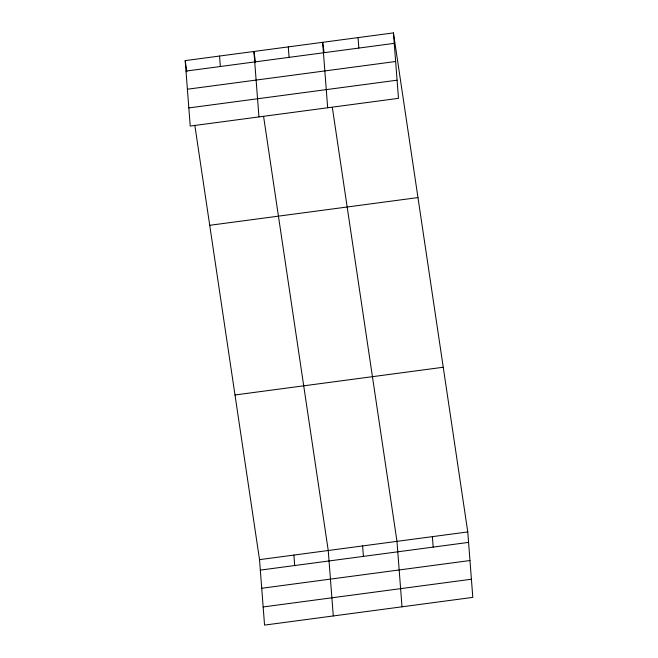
<?xml version="1.0" encoding="UTF-8"?>
<svg xmlns="http://www.w3.org/2000/svg" width="658" height="658" viewBox="0 0 658 658"><rect width="100%" height="100%" fill="white"/><g stroke="black" fill="none" stroke-linecap="round" stroke-linejoin="round"><path stroke-width="0.99" d="M393.443 32.9L398.477 98.346L190.228 126.065L185.194 60.618L393.443 32.9L467.772 531.935L472.806 597.382L264.557 625.1L259.523 559.654L194.883 125.678M186 71.08L394.249 43.354M187.39 89.225L395.639 61.507M188.83 107.92L397.078 80.202M209.721 225.299L417.97 197.581M234.996 394.973L443.245 367.254M259.523 559.654L467.772 531.935M260.329 570.108L468.578 542.389M261.728 588.26L469.976 560.534M263.159 606.956L471.416 579.229M324.147 52.492L322.634 42.326L327.676 107.772M332.323 107.386L396.971 541.353L402.005 606.808M255.584 62.658L253.914 51.472L258.948 116.918M263.603 116.532L328.243 550.507L333.285 615.954M185.194 60.618L186.856 71.804M432.372 536.648L433.178 547.102M358.042 37.613L358.84 48.067M362.607 545.934L363.413 556.388M288.278 46.899L289.076 57.353M293.887 555.081L294.685 565.535M219.55 56.045L220.356 66.507"/></g></svg>
